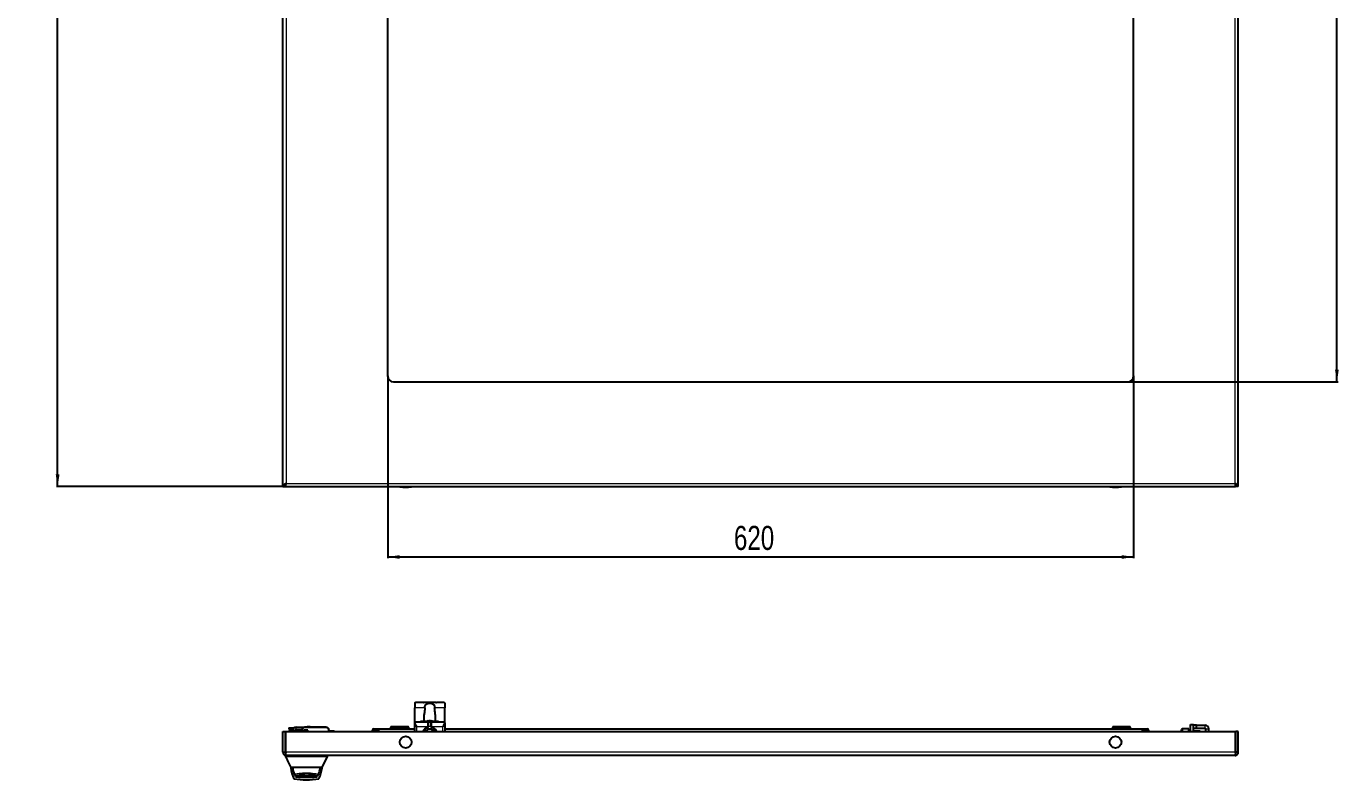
# Model space of a CAD drawing. Header units: millimetres. Extents: x -625 to 1783, y -501 to 869.
# Drawn here: x -625 to 466, y -501 to 125 of the extents above; entities that cross this region are included whole.
import ezdxf

# ---------------------------------------------------------------- set-up
doc = ezdxf.new("R2010")
doc.units = ezdxf.units.MM
doc.layers.add('FORMAT', color=7, linetype='Continuous')
doc.styles.add('SLDTEXTSTYLE0', font='TXT', dxfattribs={"width": 0.75})
doc.dimstyles.new('SLDDIMSTYLE0', dxfattribs={"dimtxt": 20, "dimasz": 10, "dimexe": 0, "dimexo": 0.0625, "dimgap": 5, "dimtad": 2, "dimdec": 1, "dimrnd": 1e-09, "dimzin": 12, "dimdsep": 46, "dimtxsty": 'SLDTEXTSTYLE0', "dimsah": 1, "dimcen": 0.09, "dimadec": 0, "dimazin": 3, "dimtfac": 1, "dimtofl": 0, "dimtmove": 0, "dimatfit": 3, "dimfxl": 0, "dimfrac": 2, "dimtolj": 1, "dimtzin": 12, "dimarcsym": 0})

# ---------------------------------------------------------------- blocks, each defined once
blk = doc.blocks.new('_D_1')
at = {"layer": 'FORMAT'}
for p, q in [((-411.7, 697.4), (-599.9, 697.4)), ((-598.9, -257.6), (-598.9, 697.4)), ((-411.7, -257.6), (-599.9, -257.6))]:
    blk.add_line(p, q, dxfattribs=at)
for points in [[(-598.9, 697.4), (-600.5, 687.4), (-597.4, 687.4)], [(-598.9, -257.6), (-597.4, -247.6), (-600.5, -247.6)]]:
    blk.add_solid(points, dxfattribs=at)
at = {"layer": 'FORMAT', "insert": (-624.7, 197.7), "char_height": 20, "attachment_point": 1, "rotation": 90, "style": 'SLDTEXTSTYLE0'}
blk.add_mtext('955', dxfattribs=at)
blk = doc.blocks.new('_D_2')
at = {"layer": 'FORMAT'}
for p, q in [((-324.6, -165.6), (-324.6, -317.1)), ((295.4, -165.6), (295.4, -317.1)), ((-324.6, -316.1), (295.4, -316.1))]:
    blk.add_line(p, q, dxfattribs=at)
for points in [[(-324.6, -316.1), (-314.6, -317.7), (-314.6, -314.6)], [(295.4, -316.1), (285.4, -314.6), (285.4, -317.7)]]:
    blk.add_solid(points, dxfattribs=at)
at = {"layer": 'FORMAT', "insert": (-36.8, -290.3), "char_height": 20, "attachment_point": 1, "style": 'SLDTEXTSTYLE0'}
blk.add_mtext('620', dxfattribs=at)
blk = doc.blocks.new('_D_3')
at = {"layer": 'FORMAT'}
for p, q in [((290.4, 610.4), (465.4, 610.4)), ((464.4, -170.6), (464.4, 610.4)), ((290.4, -170.6), (465.4, -170.6))]:
    blk.add_line(p, q, dxfattribs=at)
for points in [[(464.4, 610.4), (462.8, 600.4), (465.9, 600.4)], [(464.4, -170.6), (465.9, -160.6), (462.8, -160.6)]]:
    blk.add_solid(points, dxfattribs=at)
at = {"layer": 'FORMAT', "insert": (438.6, 197.7), "char_height": 20, "attachment_point": 1, "rotation": 90, "style": 'SLDTEXTSTYLE0'}
blk.add_mtext('781', dxfattribs=at)

msp = doc.modelspace()

# ---------------------------------------------------------------- linework, layer by layer
at = {"color": 7, "linetype": 'Continuous', "lineweight": 25}
for p, q in [((-411.65, -257.61), (-411.65, 697.39)), ((382.35, -257.61), (382.35, 697.39)), ((-324.65, 605.39), (-324.65, -165.61)), ((295.35, -165.61), (295.35, 605.39)), ((-319.65, -170.61), (290.35, -170.61)), ((-411.65, -257.61), (-409.65, -257.61)), ((-409.35, -257.61), (-409.35, -255.61)), ((-409.35, -257.61), (380.05, -257.61)), ((380.05, -255.61), (380.05, -257.61)), ((382.35, -257.61), (380.35, -257.61)), ((-302.15, -437.67), (-302.15, -441.5)), ((-302.15, -453), (-302.15, -441.5)), ((-295.13, -437.11), (-300.65, -437.11)), ((-294.24, -437.06), (-294.76, -437.06)), ((-285.05, -437), (-294.24, -437)), ((-284.53, -437.06), (-285.05, -437.05)), ((-278.65, -437.11), (-284.16, -437.11)), ((-277.15, -437.67), (-277.15, -441.5)), ((-277.15, -453), (-277.15, -441.5)), ((-406.65, -458.1), (-404.65, -458.1)), ((-406.65, -458.1), (-406.65, -459)), ((-404.65, -458.1), (-402.45, -458.1)), ((-400.65, -457.5), (-394.15, -457.5)), ((-375.65, -457.4), (-393.65, -457.4)), ((-321.65, -457), (-322.15, -457.5)), ((-322.15, -457.5), (-322.15, -459)), ((-307.15, -457.5), (-322.15, -457.5)), ((-321.65, -457), (-307.65, -457)), ((-307.15, -457.5), (-307.65, -457)), ((-307.15, -459), (-307.15, -457.5)), ((-302.15, -453.88), (-302.15, -453)), ((-302.15, -453), (-288.65, -453)), ((-302.15, -461), (-302.15, -453.88)), ((-297.27, -452.9), (-297.27, -453)), ((-297.13, -452.9), (-297.13, -453)), ((-297.01, -452.9), (-297.01, -453)), ((-296.2, -452.9), (-297.01, -452.9)), ((-296.2, -452.9), (-296.2, -453)), ((-296.05, -452.9), (-296.05, -453)), ((-295.93, -452.9), (-295.93, -453)), ((-295.59, -452.9), (-295.59, -453)), ((-295.41, -452.9), (-295.41, -453)), ((-294.87, -452.9), (-294.87, -453)), ((-294.5, -448.79), (-294.5, -451.38)), ((-294.4, -452.9), (-294.4, -453)), ((-294.23, -452.9), (-294.23, -453)), ((-293.77, -452.9), (-293.77, -453)), ((-293.63, -452.9), (-293.63, -453)), ((-293.51, -452.9), (-293.51, -453)), ((-293.19, -452.9), (-293.19, -453)), ((-291.92, -452.9), (-293.03, -452.9)), ((-291.92, -452.9), (-291.92, -453)), ((-291.78, -452.9), (-291.78, -453)), ((-291.59, -452.9), (-291.59, -453)), ((-291.58, -452.9), (-291.58, -453)), ((-290.98, -452.9), (-291.58, -452.9)), ((-290.98, -452.9), (-290.98, -453)), ((-290.72, -452.68), (-290.74, -452.45)), ((-290.67, -452.68), (-290.71, -452.38)), ((-290.69, -452.54), (-290.68, -452.45)), ((-290.09, -452.9), (-290.66, -452.9)), ((-290.65, -453.01), (-288.65, -453)), ((-290.65, -457.01), (-290.65, -453.01)), ((-290.65, -457.01), (-290.65, -457.04)), ((-290.09, -452.9), (-290.09, -453)), ((-290.08, -452.9), (-290.08, -453)), ((-290.07, -452.9), (-289.9, -452.9)), ((-289.9, -452.9), (-289.9, -453)), ((-289.9, -452.9), (-289.9, -452.9)), ((-289.88, -452.9), (-289.88, -453)), ((-289.87, -452.41), (-289.87, -452.38)), ((-289.73, -452.9), (-289.73, -453)), ((-288.93, -452.9), (-289.73, -452.9)), ((-288.93, -452.9), (-288.93, -453)), ((-288.79, -452.9), (-288.79, -453)), ((-288.67, -452.94), (-288.38, -452.93)), ((-288.66, -452.9), (-288.66, -453)), ((-288.65, -453), (-288.65, -457)), ((-288.65, -457.04), (-288.65, -457)), ((-288.6, -452.45), (-288.59, -452.38)), ((-288.23, -452.57), (-288.23, -452.45)), ((-288.23, -452.9), (-288.23, -453)), ((-288.15, -453), (-277.15, -453)), ((-288.11, -452.9), (-288.11, -453)), ((-287.74, -452.9), (-287.74, -453)), ((-287.49, -452.9), (-287.49, -453)), ((-287.37, -452.9), (-287.37, -453)), ((-287.23, -452.9), (-287.23, -453)), ((-287.11, -452.9), (-287.11, -453)), ((-286.67, -452.9), (-286.67, -453)), ((-286.65, -452.9), (-286.67, -452.9)), ((-286.64, -452.9), (-286.64, -453)), ((-286.61, -452.9), (-286.61, -453)), ((-286.44, -452.9), (-286.44, -453)), ((-286.09, -452.9), (-286.09, -453)), ((-285.6, -452.9), (-285.6, -453)), ((-285.4, -452.9), (-285.4, -453)), ((-285.06, -452.9), (-285.06, -453)), ((-284.91, -452.9), (-284.91, -453)), ((-283.85, -452.9), (-284.91, -452.9)), ((-284.8, -451.38), (-284.8, -448.79)), ((-283.85, -452.9), (-283.85, -453)), ((-283.53, -452.9), (-283.53, -453)), ((-283.37, -452.9), (-283.37, -453)), ((-283, -452.9), (-283, -453)), ((-282.24, -452.9), (-283, -452.9)), ((-282.24, -452.9), (-282.24, -453)), ((-277.15, -453.88), (-277.15, -453)), ((-277.15, -453.88), (-277.15, -461)), ((278.35, -457), (277.85, -457.5)), ((277.85, -457.5), (277.85, -459)), ((292.85, -457.5), (277.85, -457.5)), ((278.35, -457), (292.35, -457)), ((292.85, -457.5), (292.35, -457)), ((292.85, -459), (292.85, -457.5)), ((342.8, -455.95), (342.8, -455.45)), ((342.8, -455.45), (345.3, -455.45)), ((342.8, -461), (342.8, -455.95)), ((345.3, -455.45), (345.3, -455.95)), ((345.3, -461), (345.3, -455.95)), ((345.8, -455.95), (345.3, -456)), ((347.8, -455.95), (345.8, -455.95)), ((347.8, -458.45), (347.8, -455.95)), ((347.8, -455.95), (354.8, -455.95)), ((-411.65, -478.4), (-411.65, -461)), ((-411.65, -461), (-409.65, -461)), ((-409.65, -478.4), (-409.65, -461)), ((-409.35, -478.4), (-409.35, -461)), ((-409.35, -461), (380.05, -461)), ((-404.65, -459.4), (-406.25, -459.4)), ((-406.05, -461), (-406.15, -459.4)), ((-403.44, -459.4), (-404.65, -459.4)), ((-403.65, -461), (-403.65, -460.5)), ((-401.65, -461), (-401.65, -460.5)), ((-400.65, -459.5), (-395.65, -459.5)), ((-395.65, -459.4), (-395.65, -460.9)), ((-391.05, -459.95), (-394.25, -459.95)), ((-394.25, -459.95), (-394.25, -460.9)), ((-394.25, -460.7), (-391.05, -460.7)), ((-391.05, -460.9), (-391.05, -459.95)), ((-373.65, -461), (-373.65, -459.4)), ((-369.25, -460.8), (-373.65, -460.8)), ((-337.15, -461), (-337.15, -460)), ((-336.15, -459), (-332.15, -459)), ((-332.15, -459), (-302.15, -459)), ((-332.15, -459), (-332.15, -460)), ((-332.15, -460), (-332.15, -461)), ((-277.15, -459), (302.85, -459)), ((302.85, -459), (306.85, -459)), ((302.85, -460), (302.85, -459)), ((302.85, -461), (302.85, -460)), ((307.85, -460), (307.85, -461)), ((335.3, -461), (335.3, -459.55)), ((341.3, -458.95), (335.9, -458.95)), ((341.3, -461), (341.3, -458.95)), ((342.8, -460.95), (341.55, -460.95)), ((350.75, -460.95), (345.3, -460.95)), ((345.8, -458.45), (347.8, -458.45)), ((347.8, -458.45), (354.8, -458.45)), ((350.8, -461), (350.75, -460.95)), ((350.75, -461), (350.75, -460.95)), ((355.3, -461), (355.3, -458.95)), ((357.8, -461), (357.8, -458.95)), ((380.05, -478.4), (380.05, -461)), ((382.35, -461), (380.35, -461)), ((380.35, -478.4), (380.35, -461)), ((382.35, -478.4), (382.35, -461)), ((-411.65, -478.4), (-409.65, -478.4)), ((382.35, -478.4), (380.35, -478.4)), ((-409.65, -482), (-409.65, -481)), ((-409.05, -481), (-409.65, -481)), ((379.75, -481), (-409.05, -481)), ((-380.15, -482), (-404.15, -482)), ((-379.15, -491), (-374.62, -481.95)), ((-374.65, -482), (-374.65, -481)), ((-402.74, -491), (-405.15, -491)), ((-405.11, -491), (-405.11, -491.21)), ((-381.55, -491), (-402.74, -491)), ((-397.98, -497.99), (-386.38, -497.99)), ((-397.98, -497.99), (-397.83, -497.99)), ((-379.15, -491), (-381.55, -491)), ((-379.19, -491.21), (-379.19, -491))]:
    msp.add_line(p, q, dxfattribs=at)
at = {"color": 8, "linetype": 'Continuous', "lineweight": 18}
for p, q in [((379.75, -255.01), (379.75, 694.79)), ((-409.05, 140.92), (-409.05, -255.01)), ((-409.05, -255.01), (379.75, -255.01)), ((-314.51, -257.74), (-304.79, -257.74)), ((-314.4, -257.86), (-304.9, -257.86)), ((275.49, -257.74), (280.35, -257.74)), ((275.6, -257.86), (280.35, -257.86)), ((280.35, -257.74), (285.21, -257.74)), ((280.35, -257.86), (285.1, -257.86)), ((-293.74, -441.5), (-302.15, -441.5)), ((-277.15, -441.5), (-285.55, -441.5)), ((-404.65, -458.1), (-404.65, -459)), ((-400.65, -459.5), (-400.65, -457.5)), ((-393.65, -457.9), (-375.65, -457.9)), ((-300.65, -457), (-291.15, -457)), ((-300.65, -457), (-300.65, -461)), ((-293.03, -452.9), (-293.03, -453)), ((-291.51, -457.52), (-291.37, -458)), ((-291.15, -457), (-291.15, -453.01)), ((-291.15, -457.04), (-291.15, -457)), ((-291.15, -457), (-290.65, -457)), ((-291.15, -457.04), (-290.65, -457.04)), ((-288.65, -457), (-290.65, -457.01)), ((-288.65, -457), (-288.15, -457)), ((-288.65, -457.04), (-288.15, -457.04)), ((-288.15, -453), (-288.15, -457)), ((-288.15, -457), (-288.15, -457.04)), ((-288.15, -457), (-278.65, -457)), ((-287.92, -458), (-287.78, -457.52)), ((-278.65, -461), (-278.65, -457)), ((345.3, -455.95), (342.8, -455.95)), ((354.8, -458.45), (354.8, -455.95)), ((-406.65, -459), (-404.65, -459)), ((-405.15, -459.4), (-405.05, -461)), ((-404.65, -459.4), (-404.65, -459)), ((-404.65, -459), (-403.25, -459)), ((-401.65, -460.5), (-403.65, -460.5)), ((-395.15, -461), (-395.15, -459.4)), ((-374.15, -459.4), (-374.15, -461)), ((-369.25, -461), (-369.25, -460.8)), ((-336.15, -460), (-337.15, -460)), ((-336.15, -460), (-336.15, -459)), ((-336.15, -460), (-336.15, -461)), ((-332.15, -460), (-336.15, -460)), ((306.85, -460), (302.85, -460)), ((306.85, -459), (306.85, -460)), ((306.85, -461), (306.85, -460)), ((307.85, -460), (306.85, -460)), ((335.9, -458.95), (335.9, -461)), ((341.55, -460.95), (341.55, -461)), ((355.3, -458.95), (357.8, -458.95)), ((380.05, -478.4), (-409.35, -478.4)), ((-404.15, -482), (-404.15, -481)), ((-380.15, -482), (-380.15, -481))]:
    msp.add_line(p, q, dxfattribs=at)
at = {"color": 7, "linetype": 'Continuous', "lineweight": 25, "flags": 128}
for points in [[(380.35, -467.5), (380.21, -467.25), (380.05, -466.99)], [(380.05, -476.02), (380.21, -475.75), (380.35, -475.5)], [(-401.26, -498.44), (-401.62, -497.54), (-401.73, -497.27)], [(-382.45, -496.95), (-382.67, -497.54), (-383.03, -498.44)]]:
    msp.add_lwpolyline(points, dxfattribs=at)
at = {"color": 8, "linetype": 'Continuous', "lineweight": 18, "flags": 128}
for points in [[(380.05, -467.58), (380.34, -468.17), (380.35, -468.19)], [(380.35, -474.82), (380.34, -474.84), (380.05, -475.43)]]:
    msp.add_lwpolyline(points, dxfattribs=at)
at = {"color": 7, "linetype": 'Continuous', "lineweight": 25}
for centre in [(-309.65, -470), (-309.65, -470), (280.35, -470), (280.35, -470)]:
    msp.add_circle(centre, 4.86, dxfattribs=at)
at = {"color": 8, "linetype": 'Continuous', "lineweight": 18}
for centre in [(-309.65, -470), (280.35, -470)]:
    msp.add_circle(centre, 4.75, dxfattribs=at)
at = {"color": 7, "linetype": 'Continuous', "lineweight": 25}
for centre, radius, start, end in [((-319.65, -165.61), 5, 180, 270), ((290.35, -165.61), 5, 270, 0), ((-288.74, -257.67), 25.77, 179.86102, 180.13898), ((-314.38, -257.74), 0.126, 180, 263.97442), ((-309.65, -212.86), 45.25, 263.97442, 269.9984), ((-309.65, -212.86), 45.25, 270.0016, 276.02558), ((-304.91, -257.74), 0.126, 276.02558, 0), ((-330.55, -257.67), 25.77, 359.86102, 0.13898), ((301.26, -257.67), 25.77, 179.86102, 180.13898), ((275.62, -257.74), 0.126, 180, 263.97442), ((280.35, -212.86), 45.25, 263.97442, 269.9984), ((280.35, -212.86), 45.25, 270.0016, 276.02558), ((285.09, -257.74), 0.126, 276.02558, 0), ((259.45, -257.67), 25.77, 359.86102, 0.13898), ((-400.65, -460.5), 3, 90, 180), ((-289.65, -464), 6.25, 106.01339, 151.3146), ((-289.65, -460.3), 8, 98.41771, 108.44436), ((-289.62, -456.64), 4.34, 104.99458, 114.66368), ((-290.96, -458.21), 5.54, 85.14071, 94.85929), ((-291.65, -457.04), 1, 286.01339, 0), ((-290.61, -452.47), 0.133, 135.20997, 169.83797), ((-289.59, -460.4), 8.03, 91.99978, 97.83609), ((-289.24, -454.05), 1.85, 119.67191, 132.73716), ((-289.17, -458.87), 6.5, 92.24647, 98.7173), ((-290.12, -458.83), 6.45, 85.77538, 87.76397), ((-289.7, -460.4), 8.03, 82.16391, 88.00022), ((-287.65, -457.04), 1, 180, 253.98661), ((-289.8, -456.72), 4.43, 65.15746, 74.45727), ((-288.72, -454.01), 1.64, 72.5824, 85.536), ((-289.65, -460.3), 8, 70.1778, 81.58229), ((-289.64, -459.34), 7.03, 70.80686, 78.43412), ((-287.63, -455.03), 2.36, 82.549, 97.451), ((-289.65, -464), 6.25, 28.6854, 73.98661), ((354.8, -458.95), 3, 0, 90), ((-406.25, -459), 0.4, 180, 270), ((-400.65, -460.5), 1, 90, 180), ((-369.25, -461.4), 0.6, 41.81031, 90), ((-336.15, -460), 1, 90, 180), ((-289.65, -464), 4.85, 90, 141.78919), ((-289.65, -464), 4.85, 38.21081, 90), ((306.85, -460), 1, 0, 90), ((335.9, -459.55), 0.6, 90, 180), ((341.55, -460.7), 0.25, 180, 270), ((345.8, -458.95), 0.5, 90, 180), ((354.8, -458.95), 0.5, 0, 90), ((372.85, -471.5), 7.5, 343.7398, 16.2602), ((-413.09, -491.21), 7.98, 358.26695, 359.99994), ((-378.26, -488.65), 27, 185.96099, 206.16954), ((-392.15, -491), 11.4, 180, 210.87421), ((-392.15, -419.21), 82, 262.75342, 277.24658), ((-400.8, -498.24), 0.5, 203.04365, 263.74905), ((-392.15, -419.21), 80, 263.74905, 276.25095), ((-383.49, -498.24), 0.5, 276.25095, 336.95635), ((-392.15, -491), 11.4, 329.05608, 0), ((-406.04, -488.65), 27, 333.83046, 354.03918), ((-371.21, -491.21), 7.98, 180, 181.7325)]:
    msp.add_arc(centre, radius, start, end, dxfattribs=at)
at = {"color": 8, "linetype": 'Continuous', "lineweight": 18}
for centre, radius, start, end in [((-289.65, -464), 6.75, 106.01339, 153.6122), ((-291.65, -457.04), 0.5, 286.01339, 0), ((-287.65, -457.04), 0.5, 180, 253.98661), ((-289.65, -464), 6.75, 26.3878, 73.98661)]:
    msp.add_arc(centre, radius, start, end, dxfattribs=at)
at = {"color": 7, "linetype": 'Continuous', "lineweight": 25}
for points, knots in [([(-409.05, -255.01), (-409.39, -255.23), (-409.73, -255.45), (-410.36, -255.88), (-410.64, -256.1), (-411.13, -256.53), (-411.32, -256.75), (-411.58, -257.18), (-411.65, -257.4), (-411.65, -257.61)], [0, 0, 0, 0, 0.25, 0.25, 0.5, 0.5, 0.75, 0.75, 1, 1, 1, 1]), ([(-409.05, -255.01), (-409.2, -255.45), (-409.36, -255.88), (-409.58, -256.75), (-409.65, -257.18), (-409.65, -257.61)], [0, 0, 0, 0, 0.5, 0.5, 1, 1, 1, 1]), ([(-409.35, -257.61), (-409.32, -257.61), (-409.3, -257.54), (-409.25, -257.28), (-409.22, -257.09), (-409.17, -256.61), (-409.15, -256.32), (-409.1, -255.69), (-409.07, -255.35), (-409.05, -255.01)], [0, 0, 0, 0, 0.25, 0.25, 0.5, 0.5, 0.75, 0.75, 1, 1, 1, 1]), ([(-409.35, -255.61), (-409.3, -255.61), (-409.25, -255.55), (-409.15, -255.33), (-409.1, -255.17), (-409.05, -255.01)], [0, 0, 0, 0, 0.5, 0.5, 1, 1, 1, 1]), ([(379.75, -255.01), (379.78, -255.35), (379.8, -255.69), (379.85, -256.32), (379.88, -256.61), (379.93, -257.09), (379.95, -257.28), (380, -257.54), (380.03, -257.61), (380.05, -257.61)], [0, 0, 0, 0, 0.25, 0.25, 0.5, 0.5, 0.75, 0.75, 1, 1, 1, 1]), ([(382.35, -257.61), (382.35, -257.4), (382.29, -257.18), (382.02, -256.75), (381.83, -256.53), (381.35, -256.1), (381.06, -255.88), (380.43, -255.45), (380.09, -255.23), (379.75, -255.01)], [0, 0, 0, 0, 0.25, 0.25, 0.5, 0.5, 0.75, 0.75, 1, 1, 1, 1]), ([(380.35, -257.61), (380.35, -257.18), (380.29, -256.75), (380.07, -255.88), (379.91, -255.45), (379.75, -255.01)], [0, 0, 0, 0, 0.5, 0.5, 1, 1, 1, 1]), ([(379.75, -255.01), (379.8, -255.17), (379.85, -255.33), (379.95, -255.55), (380, -255.61), (380.05, -255.61)], [0, 0, 0, 0, 0.5, 0.5, 1, 1, 1, 1]), ([(-300.65, -437.11), (-300.81, -437.11), (-301.15, -437.12), (-301.6, -437.18), (-301.94, -437.3), (-302.12, -437.47), (-302.14, -437.61), (-302.15, -437.67)], [0, 0, 0, 0, 0.2129003, 0.4257071, 0.6406126, 0.8533821, 1, 1, 1, 1]), ([(-295.13, -437.11), (-295.03, -437.1), (-294.9, -437.08), (-294.79, -437.07), (-294.76, -437.06)], [0, 0, 0, 0, 0.7894027, 1, 1, 1, 1]), ([(-293.74, -441.5), (-293.79, -442.5), (-293.9, -444.65), (-294.42, -447.09), (-294.48, -448.39), (-294.5, -448.79)], [0, 0, 0, 0, 0.3788234, 0.8122279, 1, 1, 1, 1]), ([(-293.74, -441.5), (-293.72, -441.09), (-293.68, -440.26), (-293.32, -439.17), (-292.67, -438.36), (-291.74, -437.87), (-290.59, -437.63), (-289.26, -437.58), (-287.91, -437.75), (-286.79, -438.22), (-286.06, -439.02), (-285.67, -440.05), (-285.56, -440.92), (-285.56, -441.41), (-285.55, -441.5)], [0, 0, 0, 0, 0.0885051, 0.1771377, 0.2628581, 0.3446937, 0.4304853, 0.5251934, 0.6256454, 0.7239113, 0.8124944, 0.894483, 0.9789968, 1, 1, 1, 1]), ([(-284.8, -448.79), (-284.88, -447.88), (-285.05, -446.02), (-285.52, -443.43), (-285.55, -441.89), (-285.55, -441.5)], [0, 0, 0, 0, 0.4176682, 0.852903, 1, 1, 1, 1]), ([(-284.53, -437.06), (-284.51, -437.07), (-284.4, -437.08), (-284.27, -437.1), (-284.16, -437.11)], [0, 0, 0, 0, 0.1619735, 1, 1, 1, 1]), ([(-277.15, -437.67), (-277.16, -437.59), (-277.19, -437.43), (-277.43, -437.27), (-277.79, -437.16), (-278.22, -437.12), (-278.52, -437.11), (-278.65, -437.11)], [0, 0, 0, 0, 0.2056827, 0.4113459, 0.6186494, 0.8323389, 1, 1, 1, 1]), ([(-391.26, -457.1), (-391.26, -457.1), (-391.27, -457.1), (-391.2, -457.1), (-391.06, -457.1), (-390.74, -457.1), (-390.41, -457.1), (-390.2, -457.1)], [0, 0, 0, 0, 0.12469266, 0.18718223, 0.24977336, 0.50003944, 1, 1, 1, 1]), ([(-390.2, -457.1), (-390.05, -457.1), (-389.83, -457.1), (-389.55, -457.1), (-389.36, -457.1), (-389.22, -457.1), (-389.11, -457.1), (-389.1, -457.1), (-389.09, -457.1)], [0, 0, 0, 0, 0.2500888, 0.3824952, 0.5002586, 0.6221632, 0.7501335, 1, 1, 1, 1]), ([(-302.15, -453.88), (-302.12, -454.05), (-302.07, -454.48), (-301.6, -455.43), (-301.07, -456.32), (-300.72, -456.89), (-300.65, -457), (-300.65, -457)], [0, 0, 0, 0, 0.1941403, 0.4852754, 0.8987792, 0.9967692, 1, 1, 1, 1]), ([(-297.13, -452.9), (-297.15, -452.9), (-297.19, -452.9), (-297.24, -452.9), (-297.27, -452.9), (-297.27, -452.9), (-297.27, -452.9)], [0, 0, 0, 0, 0.2808356, 0.55925, 0.7791823, 1, 1, 1, 1]), ([(-297.01, -452.9), (-297.01, -452.9), (-297.01, -452.9), (-297.03, -452.9), (-297.08, -452.9), (-297.11, -452.9), (-297.13, -452.9)], [0, 0, 0, 0, 0.2808879, 0.5594825, 0.7792702, 1, 1, 1, 1]), ([(-296.05, -452.9), (-296.06, -452.9), (-296.1, -452.9), (-296.15, -452.9), (-296.18, -452.9), (-296.2, -452.9)], [0, 0, 0, 0, 0.2806376, 0.5608768, 1, 1, 1, 1]), ([(-295.93, -452.9), (-295.93, -452.9), (-295.93, -452.9), (-295.96, -452.9), (-296, -452.9), (-296.03, -452.9), (-296.05, -452.9)], [0, 0, 0, 0, 0.280941, 0.5591137, 0.7790892, 1, 1, 1, 1]), ([(-295.41, -452.9), (-295.47, -452.9), (-295.57, -452.9), (-295.59, -452.9), (-295.59, -452.9)], [0, 0, 0, 0, 0.5593117, 1, 1, 1, 1]), ([(-294.87, -452.9), (-294.93, -452.9), (-295.05, -452.9), (-295.25, -452.9), (-295.35, -452.9), (-295.41, -452.9)], [0, 0, 0, 0, 0.280496, 0.560765, 1, 1, 1, 1]), ([(-294.4, -452.9), (-294.46, -452.9), (-294.59, -452.9), (-294.79, -452.9), (-294.87, -452.9)], [0, 0, 0, 0, 0.560137, 1, 1, 1, 1]), ([(-294.5, -451.38), (-294.45, -451.65), (-294.37, -452.19), (-293.58, -452.65), (-292.59, -452.85), (-291.81, -452.89), (-291.53, -452.9)], [0, 0, 0, 0, 0.28915725, 0.57941109, 0.84753259, 1, 1, 1, 1]), ([(-294.23, -452.9), (-294.23, -452.9), (-294.25, -452.9), (-294.35, -452.9), (-294.4, -452.9)], [0, 0, 0, 0, 0.5599138, 1, 1, 1, 1]), ([(-293.63, -452.9), (-293.65, -452.9), (-293.69, -452.9), (-293.74, -452.9), (-293.77, -452.9), (-293.77, -452.9), (-293.77, -452.9)], [0, 0, 0, 0, 0.28076525, 0.5591779, 0.77917491, 1, 1, 1, 1]), ([(-293.51, -452.9), (-293.51, -452.9), (-293.51, -452.9), (-293.54, -452.9), (-293.58, -452.9), (-293.61, -452.9), (-293.63, -452.9)], [0, 0, 0, 0, 0.280828, 0.5594169, 0.7793931, 1, 1, 1, 1]), ([(-293.03, -452.9), (-293.06, -452.9), (-293.1, -452.9), (-293.16, -452.9), (-293.19, -452.9), (-293.19, -452.9), (-293.19, -452.9)], [0, 0, 0, 0, 0.2809514, 0.5599669, 0.7794314, 1, 1, 1, 1]), ([(-291.78, -452.9), (-291.78, -452.9), (-291.78, -452.9), (-291.82, -452.9), (-291.87, -452.9), (-291.9, -452.9), (-291.92, -452.9)], [0, 0, 0, 0, 0.2807125, 0.5587014, 0.7790455, 1, 1, 1, 1]), ([(-291.58, -452.9), (-291.58, -452.9), (-291.59, -452.9), (-291.59, -452.9), (-291.59, -452.9)], [0, 0, 0, 0, 0.56008114, 1, 1, 1, 1]), ([(-291.15, -453.01), (-291.15, -453.01), (-291.14, -453.01), (-291.14, -453.01), (-291.12, -453.01), (-291.09, -453.01), (-290.97, -453.01), (-290.75, -453.01), (-290.68, -453.01), (-290.65, -453.01)], [0, 0, 0, 0, 0.0016702, 0.0038887, 0.0095313, 0.0343611, 0.1327508, 0.5262135, 1, 1, 1, 1]), ([(-290.81, -452.9), (-290.83, -452.9), (-290.87, -452.9), (-290.95, -452.9), (-290.97, -452.9), (-290.98, -452.9)], [0, 0, 0, 0, 0.28122557, 0.56152173, 1, 1, 1, 1]), ([(-290.08, -452.9), (-290.08, -452.9), (-290.08, -452.9), (-290.09, -452.9), (-290.09, -452.9)], [0, 0, 0, 0, 0.5595043, 1, 1, 1, 1]), ([(-289.73, -452.9), (-289.75, -452.9), (-289.79, -452.9), (-289.85, -452.9), (-289.88, -452.9), (-289.88, -452.9), (-289.88, -452.9)], [0, 0, 0, 0, 0.28085488, 0.55971787, 0.77951805, 1, 1, 1, 1]), ([(-288.79, -452.9), (-288.81, -452.9), (-288.85, -452.9), (-288.9, -452.9), (-288.93, -452.9), (-288.93, -452.9), (-288.93, -452.9)], [0, 0, 0, 0, 0.28081258, 0.55909877, 0.77917019, 1, 1, 1, 1]), ([(-288.66, -452.9), (-288.66, -452.9), (-288.67, -452.9), (-288.69, -452.9), (-288.74, -452.9), (-288.77, -452.9), (-288.79, -452.9)], [0, 0, 0, 0, 0.28091242, 0.55940465, 0.77910833, 1, 1, 1, 1]), ([(-288.65, -453), (-288.61, -453), (-288.53, -453), (-288.27, -453), (-288.15, -453), (-288.15, -453)], [0, 0, 0, 0, 0.4754612, 0.9940565, 1, 1, 1, 1]), ([(-288.23, -452.9), (-288.25, -452.9), (-288.3, -452.9), (-288.35, -452.9), (-288.37, -452.9), (-288.38, -452.9), (-288.38, -452.9)], [0, 0, 0, 0, 0.2808885, 0.5590229, 0.7791551, 1, 1, 1, 1]), ([(-288.11, -452.9), (-288.11, -452.9), (-288.12, -452.9), (-288.14, -452.9), (-288.19, -452.9), (-288.22, -452.9), (-288.23, -452.9)], [0, 0, 0, 0, 0.2809002, 0.5594983, 0.7791483, 1, 1, 1, 1]), ([(-287.74, -452.9), (-287.8, -452.9), (-287.91, -452.9), (-288.04, -452.9), (-288.11, -452.9), (-288.11, -452.9), (-288.11, -452.9)], [0, 0, 0, 0, 0.2809352, 0.5594866, 0.7792447, 1, 1, 1, 1]), ([(-287.49, -452.9), (-287.53, -452.9), (-287.61, -452.9), (-287.7, -452.9), (-287.74, -452.9)], [0, 0, 0, 0, 0.5594415, 1, 1, 1, 1]), ([(-287.66, -452.9), (-287.21, -452.87), (-286.3, -452.8), (-285.36, -452.49), (-284.86, -452.01), (-284.82, -451.57), (-284.8, -451.38)], [0, 0, 0, 0, 0.2581005, 0.5320515, 0.8005593, 1, 1, 1, 1]), ([(-287.37, -452.9), (-287.37, -452.9), (-287.38, -452.9), (-287.46, -452.9), (-287.49, -452.9)], [0, 0, 0, 0, 0.5603128, 1, 1, 1, 1]), ([(-287.23, -452.9), (-287.25, -452.9), (-287.29, -452.9), (-287.34, -452.9), (-287.37, -452.9), (-287.37, -452.9), (-287.37, -452.9)], [0, 0, 0, 0, 0.28091032, 0.559174, 0.77916633, 1, 1, 1, 1]), ([(-287.11, -452.9), (-287.11, -452.9), (-287.11, -452.9), (-287.14, -452.9), (-287.18, -452.9), (-287.21, -452.9), (-287.23, -452.9)], [0, 0, 0, 0, 0.2808487, 0.55949, 0.7791576, 1, 1, 1, 1]), ([(-286.61, -452.9), (-286.62, -452.9), (-286.63, -452.9), (-286.64, -452.9), (-286.64, -452.9)], [0, 0, 0, 0, 0.560691, 1, 1, 1, 1]), ([(-286.44, -452.9), (-286.48, -452.9), (-286.54, -452.9), (-286.59, -452.9), (-286.61, -452.9)], [0, 0, 0, 0, 0.5595417, 1, 1, 1, 1]), ([(-286.09, -452.9), (-286.16, -452.9), (-286.28, -452.9), (-286.39, -452.9), (-286.44, -452.9)], [0, 0, 0, 0, 0.5605138, 1, 1, 1, 1]), ([(-285.6, -452.9), (-285.68, -452.9), (-285.81, -452.9), (-286.01, -452.9), (-286.09, -452.9)], [0, 0, 0, 0, 0.5592171, 1, 1, 1, 1]), ([(-285.4, -452.9), (-285.41, -452.9), (-285.42, -452.9), (-285.55, -452.9), (-285.6, -452.9)], [0, 0, 0, 0, 0.5603404, 1, 1, 1, 1]), ([(-284.91, -452.9), (-284.93, -452.9), (-284.97, -452.9), (-285.03, -452.9), (-285.06, -452.9), (-285.06, -452.9), (-285.06, -452.9)], [0, 0, 0, 0, 0.28087192, 0.55970119, 0.77938223, 1, 1, 1, 1]), ([(-283.37, -452.9), (-283.42, -452.9), (-283.52, -452.9), (-283.53, -452.9), (-283.53, -452.9)], [0, 0, 0, 0, 0.55894749, 1, 1, 1, 1]), ([(-283, -452.9), (-283.07, -452.9), (-283.21, -452.9), (-283.32, -452.9), (-283.37, -452.9)], [0, 0, 0, 0, 0.55974726, 1, 1, 1, 1]), ([(-278.65, -457), (-278.64, -457), (-278.58, -456.89), (-278.22, -456.32), (-277.7, -455.43), (-277.23, -454.48), (-277.17, -454.05), (-277.15, -453.88)], [0, 0, 0, 0, 0.0032308, 0.1012208, 0.5147246, 0.8058597, 1, 1, 1, 1]), ([(-411.65, -478.4), (-411.65, -478.58), (-411.63, -478.75), (-411.56, -479.08), (-411.51, -479.25), (-411.38, -479.56), (-411.3, -479.71), (-411.11, -479.99), (-411, -480.12), (-410.76, -480.37), (-410.63, -480.47), (-410.35, -480.66), (-410.2, -480.74), (-409.72, -480.94), (-409.39, -481), (-409.05, -481)], [0, 0, 0, 0, 0.125, 0.125, 0.25, 0.25, 0.375, 0.375, 0.5, 0.5, 0.625, 0.625, 0.75, 0.75, 1, 1, 1, 1]), ([(-409.65, -478.4), (-409.65, -478.56), (-409.58, -478.72), (-409.36, -478.94), (-409.2, -479), (-409.05, -479)], [0, 0, 0, 0, 0.5, 0.5, 1, 1, 1, 1]), ([(-409.05, -481), (-409.07, -481), (-409.1, -480.94), (-409.15, -480.68), (-409.17, -480.48), (-409.22, -480), (-409.25, -479.71), (-409.3, -479.09), (-409.32, -478.75), (-409.35, -478.4)], [0, 0, 0, 0, 0.25, 0.25, 0.5, 0.5, 0.75, 0.75, 1, 1, 1, 1]), ([(379.75, -479), (379.91, -479), (380.07, -478.94), (380.29, -478.72), (380.35, -478.56), (380.35, -478.4)], [0, 0, 0, 0, 0.5, 0.5, 1, 1, 1, 1]), ([(379.75, -481), (379.92, -481), (380.09, -480.99), (380.43, -480.92), (380.59, -480.87), (380.91, -480.74), (381.06, -480.66), (381.34, -480.47), (381.47, -480.36), (381.71, -480.12), (381.82, -479.99), (382.01, -479.71), (382.09, -479.55), (382.29, -479.08), (382.35, -478.75), (382.35, -478.4)], [0, 0, 0, 0, 0.125, 0.125, 0.25, 0.25, 0.375, 0.375, 0.5, 0.5, 0.625, 0.625, 0.75, 0.75, 1, 1, 1, 1]), ([(380.05, -478.4), (380.03, -478.75), (380, -479.09), (379.95, -479.71), (379.93, -480), (379.88, -480.48), (379.85, -480.68), (379.8, -480.94), (379.78, -481), (379.75, -481)], [0, 0, 0, 0, 0.25, 0.25, 0.5, 0.5, 0.75, 0.75, 1, 1, 1, 1]), ([(-409.67, -481.95), (-409.29, -482.72), (-408.48, -484.33), (-407.36, -486.58), (-406.22, -488.85), (-405.52, -490.27), (-405.15, -491)], [0, 0, 0, 0, 0.21632716, 0.45395519, 0.7147448, 1, 1, 1, 1]), ([(-404.15, -482), (-404.77, -482), (-406, -482), (-407.65, -482), (-408.89, -482), (-409.55, -482.01), (-409.62, -482), (-409.65, -482)], [0, 0, 0, 0, 0.2146939, 0.4293877, 0.6440816, 0.8587754, 1, 1, 1, 1]), ([(-374.65, -482), (-374.71, -482), (-374.83, -482), (-375.78, -482), (-377.17, -482), (-378.72, -482), (-379.74, -482), (-380.15, -482)], [0, 0, 0, 0, 0.2146898, 0.4293796, 0.6440728, 0.8587666, 1, 1, 1, 1]), ([(-401.91, -496.88), (-401.79, -497.04), (-401.56, -497.35), (-401.12, -497.63), (-400.71, -497.79), (-400.32, -497.88), (-399.81, -497.95), (-399.05, -497.98), (-398.34, -497.99), (-397.88, -497.99), (-397.83, -497.99)], [0, 0, 0, 0, 0.0869071, 0.1704438, 0.2539948, 0.3528324, 0.4937553, 0.7505856, 0.9754009, 1, 1, 1, 1]), ([(-399.9, -498.22), (-399.81, -498.19), (-399.64, -498.13), (-398.32, -498.15), (-396.36, -498.21), (-393.91, -498.26), (-391.26, -498.27), (-388.72, -498.23), (-386.56, -498.17), (-385.03, -498.14), (-384.3, -498.18), (-384.45, -498.31), (-385.46, -498.51), (-387.23, -498.73), (-389.56, -498.9), (-392.17, -498.96), (-394.77, -498.9), (-397.08, -498.73), (-398.82, -498.51), (-399.76, -498.33), (-399.86, -498.25), (-399.9, -498.22)], [0, 0, 0, 0, 0.0534347, 0.1068683, 0.1603578, 0.2139914, 0.2676191, 0.3211807, 0.3747785, 0.42843, 0.4819835, 0.5354001, 0.5889254, 0.6427726, 0.6967363, 0.7503669, 0.8035674, 0.8567592, 0.9103691, 0.9643256, 1, 1, 1, 1]), ([(-387.55, -497.98), (-387.35, -497.98), (-386.69, -497.99), (-385.77, -497.99), (-384.79, -497.97), (-384.16, -497.92), (-383.61, -497.81), (-383.14, -497.61), (-382.67, -497.3), (-382.47, -496.98), (-382.39, -496.85)], [0, 0, 0, 0, 0.0837331, 0.2715555, 0.4689267, 0.6817432, 0.7817879, 0.8629526, 0.9411438, 1, 1, 1, 1])]:
    msp.add_open_spline(points, degree=3, knots=knots, dxfattribs=at)
for points in [[(-395.65, -459.4), (-395.62, -459.14), (-395.56, -458.62), (-395.09, -457.96), (-394.43, -457.49), (-393.91, -457.43), (-393.65, -457.4)], [(-375.65, -457.4), (-375.38, -457.43), (-374.86, -457.49), (-374.2, -457.96), (-373.74, -458.62), (-373.68, -459.14), (-373.65, -459.4)]]:
    msp.add_open_spline(points, degree=3, dxfattribs=at)
at = {"color": 8, "linetype": 'Continuous', "lineweight": 18}
for points in [[(-395.15, -459.4), (-395.12, -459.21), (-395.08, -458.81), (-394.73, -458.32), (-394.24, -457.97), (-393.84, -457.93), (-393.65, -457.9)], [(-393.65, -457.4), (-393.65, -457.41), (-393.65, -457.43), (-393.65, -457.54), (-393.65, -457.71), (-393.65, -457.84), (-393.65, -457.9)], [(-375.65, -457.9), (-375.65, -457.84), (-375.65, -457.71), (-375.65, -457.54), (-375.65, -457.43), (-375.65, -457.41), (-375.65, -457.4)], [(-375.65, -457.9), (-375.45, -457.93), (-375.06, -457.97), (-374.56, -458.32), (-374.21, -458.81), (-374.17, -459.21), (-374.15, -459.4)], [(-395.15, -459.4), (-395.21, -459.4), (-395.34, -459.4), (-395.51, -459.4), (-395.62, -459.4), (-395.64, -459.4), (-395.65, -459.4)], [(-374.15, -459.4), (-374.08, -459.4), (-373.95, -459.4), (-373.79, -459.4), (-373.67, -459.4), (-373.65, -459.4), (-373.65, -459.4)]]:
    msp.add_open_spline(points, degree=3, dxfattribs=at)
for points, knots in [([(-401.84, -496.82), (-401.85, -496.75), (-401.9, -496.61), (-400.61, -496.25), (-398.34, -495.86), (-395.66, -495.61), (-392.8, -495.5), (-389.89, -495.53), (-386.88, -495.76), (-384.4, -496.11), (-382.83, -496.48), (-382.16, -496.74), (-382.4, -496.81), (-382.43, -496.82)], [0, 0, 0, 0, 0.0803576, 0.1891649, 0.2968747, 0.4019266, 0.4692137, 0.5694027, 0.6695578, 0.7705258, 0.8742953, 0.9809611, 1, 1, 1, 1]), ([(-386.38, -497.99), (-386.19, -497.99), (-385.27, -497.99), (-384.37, -497.95), (-383.89, -497.78), (-384.42, -497.51), (-385.77, -497.19), (-387.79, -496.9), (-390.28, -496.71), (-392.69, -496.68), (-395.05, -496.77), (-397.26, -496.99), (-399.15, -497.32), (-400.21, -497.64), (-400.31, -497.87), (-399.59, -497.98), (-398.49, -497.98), (-397.98, -497.99)], [0, 0, 0, 0, 0.0192367, 0.094456, 0.1699471, 0.2441381, 0.3159472, 0.3852689, 0.4535156, 0.5215221, 0.5672456, 0.638978, 0.7131499, 0.7886393, 0.8638631, 0.9373477, 1, 1, 1, 1])]:
    msp.add_open_spline(points, degree=3, knots=knots, dxfattribs=at)

# ---------------------------------------------------------------- dimensions: what is measured, and where the dimension line sits
at = {"layer": 'FORMAT'}
for base, p1, p2, picture, middle in [((-598.93, 697.39), (-411.65, -257.61), (-411.65, 697.39), '_D_1', (-598.93, 219.89)), ((464.36, 610.39), (290.35, -170.61), (290.35, 610.39), '_D_3', (464.36, 219.89))]:
    dim = msp.add_linear_dim(base=base, p1=p1, p2=p2, angle=90, dimstyle='SLDDIMSTYLE0', dxfattribs=at)
    dim.commit()
    dim.dimension.update_dxf_attribs({"geometry": picture, "text_midpoint": middle, "dimtype": 160})
dim = msp.add_linear_dim(base=(295.35, -316.11), p1=(-324.65, -165.61), p2=(295.35, -165.61), dimstyle='SLDDIMSTYLE0', dxfattribs=at)
dim.commit()
dim.dimension.update_dxf_attribs({"geometry": '_D_2', "text_midpoint": (-14.65, -316.11), "dimtype": 160})

doc.saveas('drawing.dxf')
